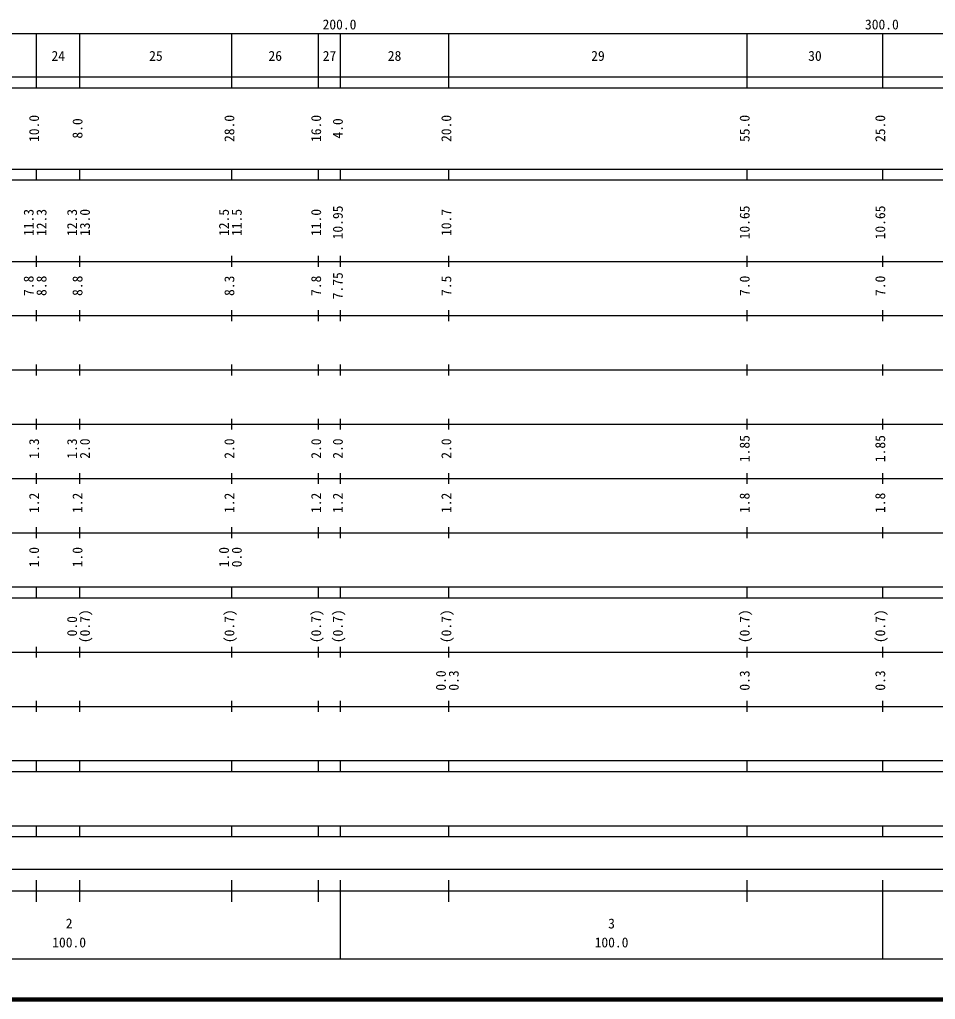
# Model space of a CAD drawing. Units: millimetres on the paper, enlarged 1000 times. Extents: x 40000 to 680000, y 20000 to 380000.
# Drawn here: x 208865 to 377712, y 20000 to 200558 of the extents above; entities that cross this region are included whole.
import ezdxf
from ezdxf.enums import TextEntityAlignment as Align

# ---------------------------------------------------------------- set-up
doc = ezdxf.new("R2010")
doc.units = ezdxf.units.MM
doc.header["$LTSCALE"] = 1000
doc.layers.add('M-TTL', color=2, linetype='Continuous', lineweight=140)
doc.layers.add('M-TTL-BAND', color=7, linetype='Continuous', lineweight=25)
doc.styles.add('ＭＳ ゴシック', font='')
doc.styles.get('ＭＳ ゴシック').set_extended_font_data('MS Gothic')

msp = doc.modelspace()

# ---------------------------------------------------------------- linework, layer by layer
at = {"layer": 'M-TTL'}
msp.add_line((40000, 20000), (680000, 20000), dxfattribs=at)
at = {"layer": 'M-TTL-BAND'}
for p, q in [((68000, 198000), (579000, 198000)), ((212000, 188000), (212000, 198000)), ((220000, 188000), (220000, 198000)), ((248000, 188000), (248000, 198000)), ((264000, 188000), (264000, 198000)), ((268000, 188000), (268000, 198000)), ((288000, 188000), (288000, 198000)), ((343000, 188000), (343000, 198000)), ((368000, 188000), (368000, 198000)), ((40000, 190000), (579000, 190000)), ((40000, 188000), (579000, 188000)), ((40000, 173000), (579000, 173000)), ((212000, 171000), (212000, 173000)), ((220000, 171000), (220000, 173000)), ((248000, 171000), (248000, 173000)), ((264000, 171000), (264000, 173000)), ((268000, 171000), (268000, 173000)), ((288000, 171000), (288000, 173000)), ((343000, 171000), (343000, 173000)), ((368000, 171000), (368000, 173000)), ((40000, 171000), (579000, 171000)), ((40000, 156000), (579000, 156000)), ((212000, 155000), (212000, 157000)), ((220000, 155000), (220000, 157000)), ((248000, 155000), (248000, 157000)), ((264000, 155000), (264000, 157000)), ((268000, 155000), (268000, 157000)), ((288000, 155000), (288000, 157000)), ((343000, 155000), (343000, 157000)), ((368000, 155000), (368000, 157000)), ((212000, 145000), (212000, 147000)), ((220000, 145000), (220000, 147000)), ((248000, 145000), (248000, 147000)), ((264000, 145000), (264000, 147000)), ((268000, 145000), (268000, 147000)), ((288000, 145000), (288000, 147000)), ((343000, 145000), (343000, 147000)), ((368000, 145000), (368000, 147000)), ((46000, 146000), (579000, 146000)), ((52000, 136000), (579000, 136000)), ((212000, 135000), (212000, 137000)), ((220000, 135000), (220000, 137000)), ((248000, 135000), (248000, 137000)), ((264000, 135000), (264000, 137000)), ((268000, 135000), (268000, 137000)), ((288000, 135000), (288000, 137000)), ((343000, 135000), (343000, 137000)), ((368000, 135000), (368000, 137000)), ((212000, 125000), (212000, 127000)), ((220000, 125000), (220000, 127000)), ((248000, 125000), (248000, 127000)), ((264000, 125000), (264000, 127000)), ((268000, 125000), (268000, 127000)), ((288000, 125000), (288000, 127000)), ((343000, 125000), (343000, 127000)), ((368000, 125000), (368000, 127000)), ((46000, 126000), (579000, 126000)), ((52000, 116000), (579000, 116000)), ((212000, 115000), (212000, 117000)), ((220000, 115000), (220000, 117000)), ((248000, 115000), (248000, 117000)), ((264000, 115000), (264000, 117000)), ((268000, 115000), (268000, 117000)), ((288000, 115000), (288000, 117000)), ((343000, 115000), (343000, 117000)), ((368000, 115000), (368000, 117000)), ((212000, 105000), (212000, 107000)), ((220000, 105000), (220000, 107000)), ((248000, 105000), (248000, 107000)), ((264000, 105000), (264000, 107000)), ((268000, 105000), (268000, 107000)), ((288000, 105000), (288000, 107000)), ((343000, 105000), (343000, 107000)), ((368000, 105000), (368000, 107000)), ((46000, 106000), (579000, 106000)), ((40000, 96000), (579000, 96000)), ((212000, 94000), (212000, 96000)), ((220000, 94000), (220000, 96000)), ((248000, 94000), (248000, 96000)), ((264000, 94000), (264000, 96000)), ((268000, 94000), (268000, 96000)), ((288000, 94000), (288000, 96000)), ((343000, 94000), (343000, 96000)), ((368000, 94000), (368000, 96000)), ((40000, 94000), (579000, 94000)), ((212000, 83000), (212000, 85000)), ((220000, 83000), (220000, 85000)), ((248000, 83000), (248000, 85000)), ((264000, 83000), (264000, 85000)), ((268000, 83000), (268000, 85000)), ((288000, 83000), (288000, 85000)), ((343000, 83000), (343000, 85000)), ((368000, 83000), (368000, 85000)), ((49000, 84000), (579000, 84000)), ((212000, 73000), (212000, 75000)), ((220000, 73000), (220000, 75000)), ((248000, 73000), (248000, 75000)), ((264000, 73000), (264000, 75000)), ((268000, 73000), (268000, 75000)), ((288000, 73000), (288000, 75000)), ((343000, 73000), (343000, 75000)), ((368000, 73000), (368000, 75000)), ((40000, 74000), (579000, 74000)), ((40000, 64000), (579000, 64000)), ((212000, 62000), (212000, 64000)), ((220000, 62000), (220000, 64000)), ((248000, 62000), (248000, 64000)), ((264000, 62000), (264000, 64000)), ((268000, 62000), (268000, 64000)), ((288000, 62000), (288000, 64000)), ((343000, 62000), (343000, 64000)), ((368000, 62000), (368000, 64000)), ((40000, 62000), (579000, 62000)), ((40000, 52000), (579000, 52000)), ((212000, 50000), (212000, 52000)), ((220000, 50000), (220000, 52000)), ((248000, 50000), (248000, 52000)), ((264000, 50000), (264000, 52000)), ((268000, 50000), (268000, 52000)), ((288000, 50000), (288000, 52000)), ((343000, 50000), (343000, 52000)), ((368000, 50000), (368000, 52000)), ((40000, 50000), (579000, 50000)), ((71000, 44000), (565000, 44000)), ((212000, 38000), (212000, 42000)), ((220000, 38000), (220000, 42000)), ((248000, 38000), (248000, 42000)), ((264000, 38000), (264000, 42000)), ((268000, 27500), (268000, 42000)), ((288000, 38000), (288000, 42000)), ((343000, 38000), (343000, 42000)), ((368000, 27500), (368000, 42000)), ((40000, 40000), (579000, 40000)), ((68000, 27500), (579000, 27500))]:
    msp.add_line(p, q, dxfattribs=at)

# ---------------------------------------------------------------- texts
at = {"layer": 'M-TTL-BAND', "style": 'ＭＳ ゴシック'}
for s, p in [('200.0', (267844, 198195)), ('300.0', (367844, 198195)), ('24', (216000, 192405)), ('25', (234000, 192405)), ('26', (256000, 192405)), ('27', (266000, 192405)), ('28', (278000, 192405)), ('29', (315500, 192405)), ('30', (355500, 192405)), ('2', (218000, 32523)), ('3', (318000, 32523)), ('100.0', (218000, 29033)), ('100.0', (318000, 29033))]:
    msp.add_text(s, height=1833, dxfattribs=at).set_placement(p, align=Align.BOTTOM_CENTER)
for s, p in [('10.0', (213000, 180500)), ('28.0', (249000, 180500)), ('16.0', (265000, 180500)), ('20.0', (289000, 180500)), ('55.0', (344000, 180500)), ('25.0', (369000, 180500)), ('8.0', (221000, 180500)), ('4.0', (269000, 180500)), ('10.95', (269000, 163174)), ('10.65', (344000, 163174)), ('10.65', (369000, 163174)), ('11.3', (212000, 163174)), ('12.3', (214370, 163174)), ('12.3', (220000, 163174)), ('13.0', (222370, 163174)), ('12.5', (248000, 163174)), ('11.5', (250370, 163174)), ('11.0', (265000, 163174)), ('10.7', (289000, 163174)), ('7.75', (269000, 151500)), ('7.8', (212000, 151500)), ('8.8', (214370, 151500)), ('8.8', (221000, 151500)), ('8.3', (249000, 151500)), ('7.8', (265000, 151500)), ('7.5', (289000, 151500)), ('7.0', (344000, 151500)), ('7.0', (369000, 151500)), ('1.3', (213000, 121500)), ('1.3', (220000, 121500)), ('2.0', (222370, 121500)), ('2.0', (249000, 121500)), ('2.0', (265000, 121500)), ('2.0', (269000, 121500)), ('2.0', (289000, 121500)), ('1.85', (344000, 121500)), ('1.85', (369000, 121500)), ('1.2', (213000, 111500)), ('1.2', (221000, 111500)), ('1.2', (249000, 111500)), ('1.2', (265000, 111500)), ('1.2', (269000, 111500)), ('1.2', (289000, 111500)), ('1.8', (344000, 111500)), ('1.8', (369000, 111500)), ('1.0', (213000, 101500)), ('1.0', (221000, 101500)), ('1.0', (248000, 101500)), ('0.0', (250370, 101500)), ('0.0', (220000, 88764)), ('(0.7)', (222370, 88764)), ('(0.7)', (249000, 88764)), ('(0.7)', (265000, 88764)), ('(0.7)', (269000, 88764)), ('(0.7)', (289000, 88764)), ('(0.7)', (344000, 88764)), ('(0.7)', (369000, 88764)), ('0.0', (288000, 78764)), ('0.3', (290370, 78764)), ('0.3', (344000, 78764)), ('0.3', (369000, 78764))]:
    msp.add_text(s, height=1833, rotation=90, dxfattribs=at).set_placement(p, align=Align.BOTTOM_CENTER)

doc.saveas('drawing.dxf')
